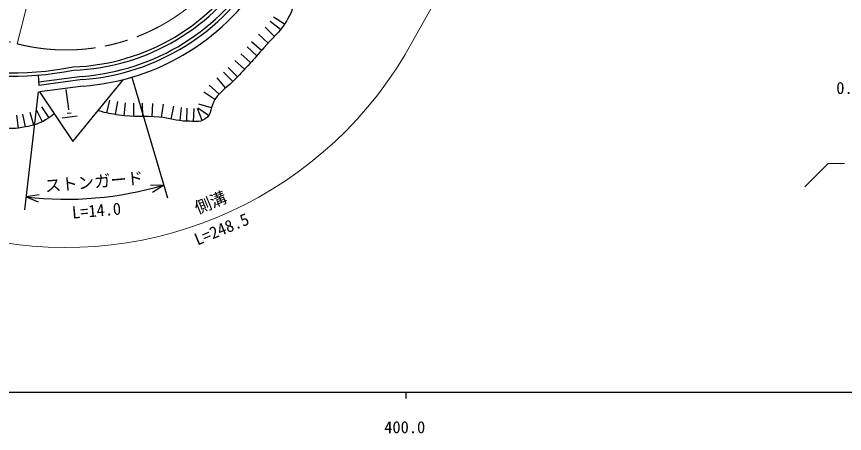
# Model space of a CAD drawing. Units: millimetres, scale not verified, with parts at other scales. Extents: x 40000 to 680000, y 20000 to 380000.
# Drawn here: x 408826 to 534697, y 198715 to 262034 of the extents above; entities that cross this region are included whole.
import ezdxf
from ezdxf.enums import TextEntityAlignment as Align

# ---------------------------------------------------------------- set-up
doc = ezdxf.new("R2010")
doc.units = ezdxf.units.MM
doc.header["$LTSCALE"] = 1000
doc.linetypes.add('CHAIN', pattern=[18.5, 12, -1.5, 3.5, -1.5])
for name, color, linetype, lineweight in [('M-BGD', 7, 'Continuous', 25), ('M-BMK', 2, 'CHAIN', 13), ('M-STR-HTXT', 7, 'Continuous', 13), ('M-STR-STRC', 7, 'Continuous', 25), ('M-TTL-BAND', 7, 'Continuous', 25)]:
    doc.layers.add(name, color=color, linetype=linetype, lineweight=lineweight)
doc.styles.add('@ＭＳ ゴシック', font='')
doc.styles.add('ＭＳ ゴシック', font='')
doc.styles.get('@ＭＳ ゴシック').set_extended_font_data('@MS Gothic')
doc.styles.get('ＭＳ ゴシック').set_extended_font_data('MS Gothic')

msp = doc.modelspace()

# ---------------------------------------------------------------- linework, layer by layer
at = {"layer": 'M-BGD'}
for p, q in [((449558, 260873), (447885, 261968)), ((448972, 260061), (447405, 261303)), ((447064, 257998), (445611, 259371)), ((448060, 259029), (446611, 260407)), ((446049, 256872), (444548, 258194)), ((445361, 256094), (443866, 257423)), ((444417, 255042), (442936, 256387)), ((442426, 252904), (440976, 254282)), ((443477, 254020), (442013, 255383)), ((412104, 253142), (412233, 251588)), ((441699, 252160), (440314, 253603)), ((418796, 252955), (412192, 252087)), ((418847, 252458), (412233, 251588)), ((417404, 243039), (425065, 252470)), ((440618, 251205), (439308, 252717)), ((418950, 251463), (412316, 250591)), ((412316, 250591), (417404, 243039)), ((416751, 247968), (416350, 250933)), ((438989, 249450), (437306, 250530)), ((439619, 250254), (438131, 251591)), ((422575, 247387), (423007, 249340)), ((413763, 246641), (412671, 248317)), ((416679, 247958), (416823, 247977)), ((423880, 247140), (424210, 249113)), ((425168, 246951), (425388, 248939)), ((426634, 246859), (426677, 248859)), ((428001, 246858), (427992, 248858)), ((429440, 246840), (429524, 248839)), ((430883, 246723), (431147, 248706)), ((432326, 246461), (432735, 248419)), ((433685, 246214), (433929, 248199)), ((434735, 246145), (434782, 248145)), ((435736, 246092), (435833, 248090)), ((437060, 246239), (436313, 248094)), ((438023, 246996), (436367, 248118)), ((438465, 248169), (436539, 248707)), ((409132, 245091), (408865, 247073)), ((410168, 245267), (409799, 247232)), ((411456, 245552), (410915, 247477)), ((412769, 246065), (411859, 247846)), ((415758, 246663), (418056, 246974)), ((416542, 247354), (417116, 247432))]:
    msp.add_line(p, q, dxfattribs=at)
for centre, radius, start, end in [((416250, 286910), 32550, 272.02947, 329.39517), ((416250, 286910), 33050, 272.0979, 329.39396), ((416250, 286910), 34050, 274.2871, 329.39396), ((416250, 286910), 34550, 274.31035, 329.39396), ((416250, 286910), 35550, 274.35537, 329.38827), ((408014, 302479), 49506, 254.88196, 281.00003), ((408014, 302479), 49006, 254.92156, 281.0456)]:
    msp.add_arc(centre, radius, start, end, dxfattribs=at)
for points, knots in [([(450300, 268366), (450866, 266776), (451225, 265959), (451008, 264401), (450832, 263137), (450500, 262444), (449851, 261345), (448799, 259560), (447791, 258853), (446423, 257297), (444765, 255410), (443821, 254365), (442087, 252547), (440905, 251310), (439951, 250864), (438989, 249450), (438258, 248376), (438578, 247204), (437502, 246476), (436600, 245866), (435823, 246138), (434735, 246145), (433071, 246157), (432177, 246601), (430522, 246765), (428143, 247000), (426769, 246672), (424409, 247054), (423149, 247258), (422678, 247338), (421210, 247725)], [0, 0, 0, 0, 1, 1, 1, 2, 2, 2, 3, 3, 3, 4, 4, 4, 5, 5, 5, 6, 6, 6, 7, 7, 7, 8, 8, 8, 9, 9, 9, 10, 10, 10, 10]), ([(414569, 247246), (414012, 246784), (413788, 246647), (413246, 246328), (412150, 245683), (411417, 245504), (410168, 245267), (408662, 244981), (407716, 244867), (406243, 245293), (404890, 245685), (404231, 246197), (403033, 246938), (401214, 248063), (400637, 248741), (398868, 250492)], [0, 0, 0, 0, 1, 1, 1, 2, 2, 2, 3, 3, 3, 4, 4, 4, 5, 5, 5, 5])]:
    msp.add_open_spline(points, degree=3, knots=knots, dxfattribs=at)
at = {"layer": 'M-BMK'}
for centre, radius, start, end in [((427266, 329846), 74253, 227.54204, 255.70627), ((416340, 286963), 30000, 255.70627, 329.23503)]:
    msp.add_arc(centre, radius, start, end, dxfattribs=at)
at = {"layer": 'M-STR-HTXT'}
for p, q in [((408933, 257892), (416340, 286963)), ((483523, 283962), (467896, 256272)), ((532205, 239725), (528670, 236189)), ((534705, 239725), (532205, 239725))]:
    msp.add_line(p, q, dxfattribs=at)
msp.add_arc((416340, 286963), 60000, 255.70628, 329.23503, dxfattribs=at)
at = {"layer": 'M-STR-STRC'}
for p, q in [((426370, 252831), (431754, 234508)), ((412118, 250595), (410035, 232655)), ((431190, 236427), (429191, 236379)), ((429482, 235385), (431190, 236427)), ((412244, 234933), (410266, 234642)), ((410266, 234642), (412125, 233905))]:
    msp.add_line(p, q, dxfattribs=at)
msp.add_arc((416340, 286963), 52673, 263.37769, 286.37515, dxfattribs=at)
at = {"layer": 'M-TTL-BAND'}
for p, q in [((40000, 205000), (579000, 205000)), ((468000, 205000), (468000, 204000))]:
    msp.add_line(p, q, dxfattribs=at)

# ---------------------------------------------------------------- texts
at = {"layer": 'M-STR-HTXT', "style": 'ＭＳ ゴシック'}
msp.add_text('0.50', height=1833, dxfattribs=at).set_placement((533455, 249725), align=Align.BOTTOM_LEFT)
msp.add_text('側溝', height=1833, rotation=22.471, dxfattribs=at).set_placement((438891, 232443), align=Align.BOTTOM_CENTER)
at = {"layer": 'M-STR-HTXT', "style": '@ＭＳ ゴシック'}
msp.add_text('L=248.5', height=1833, rotation=22.471, dxfattribs=at).set_placement((439655, 230595), align=Align.TOP_CENTER)
at = {"layer": 'M-STR-STRC', "style": 'ＭＳ ゴシック'}
msp.add_text('ストンガード', height=1833, rotation=4.876, dxfattribs=at).set_placement((420733, 235477), align=Align.BOTTOM_CENTER)
at = {"layer": 'M-STR-STRC', "style": '@ＭＳ ゴシック'}
msp.add_text('L=14.0', height=1833, rotation=4.876, dxfattribs=at).set_placement((420903, 233484), align=Align.TOP_CENTER)
at = {"layer": 'M-TTL-BAND', "style": 'ＭＳ ゴシック'}
msp.add_text('400.0', height=1833, dxfattribs=at).set_placement((467844, 198195), align=Align.BOTTOM_CENTER)

doc.saveas('drawing.dxf')
